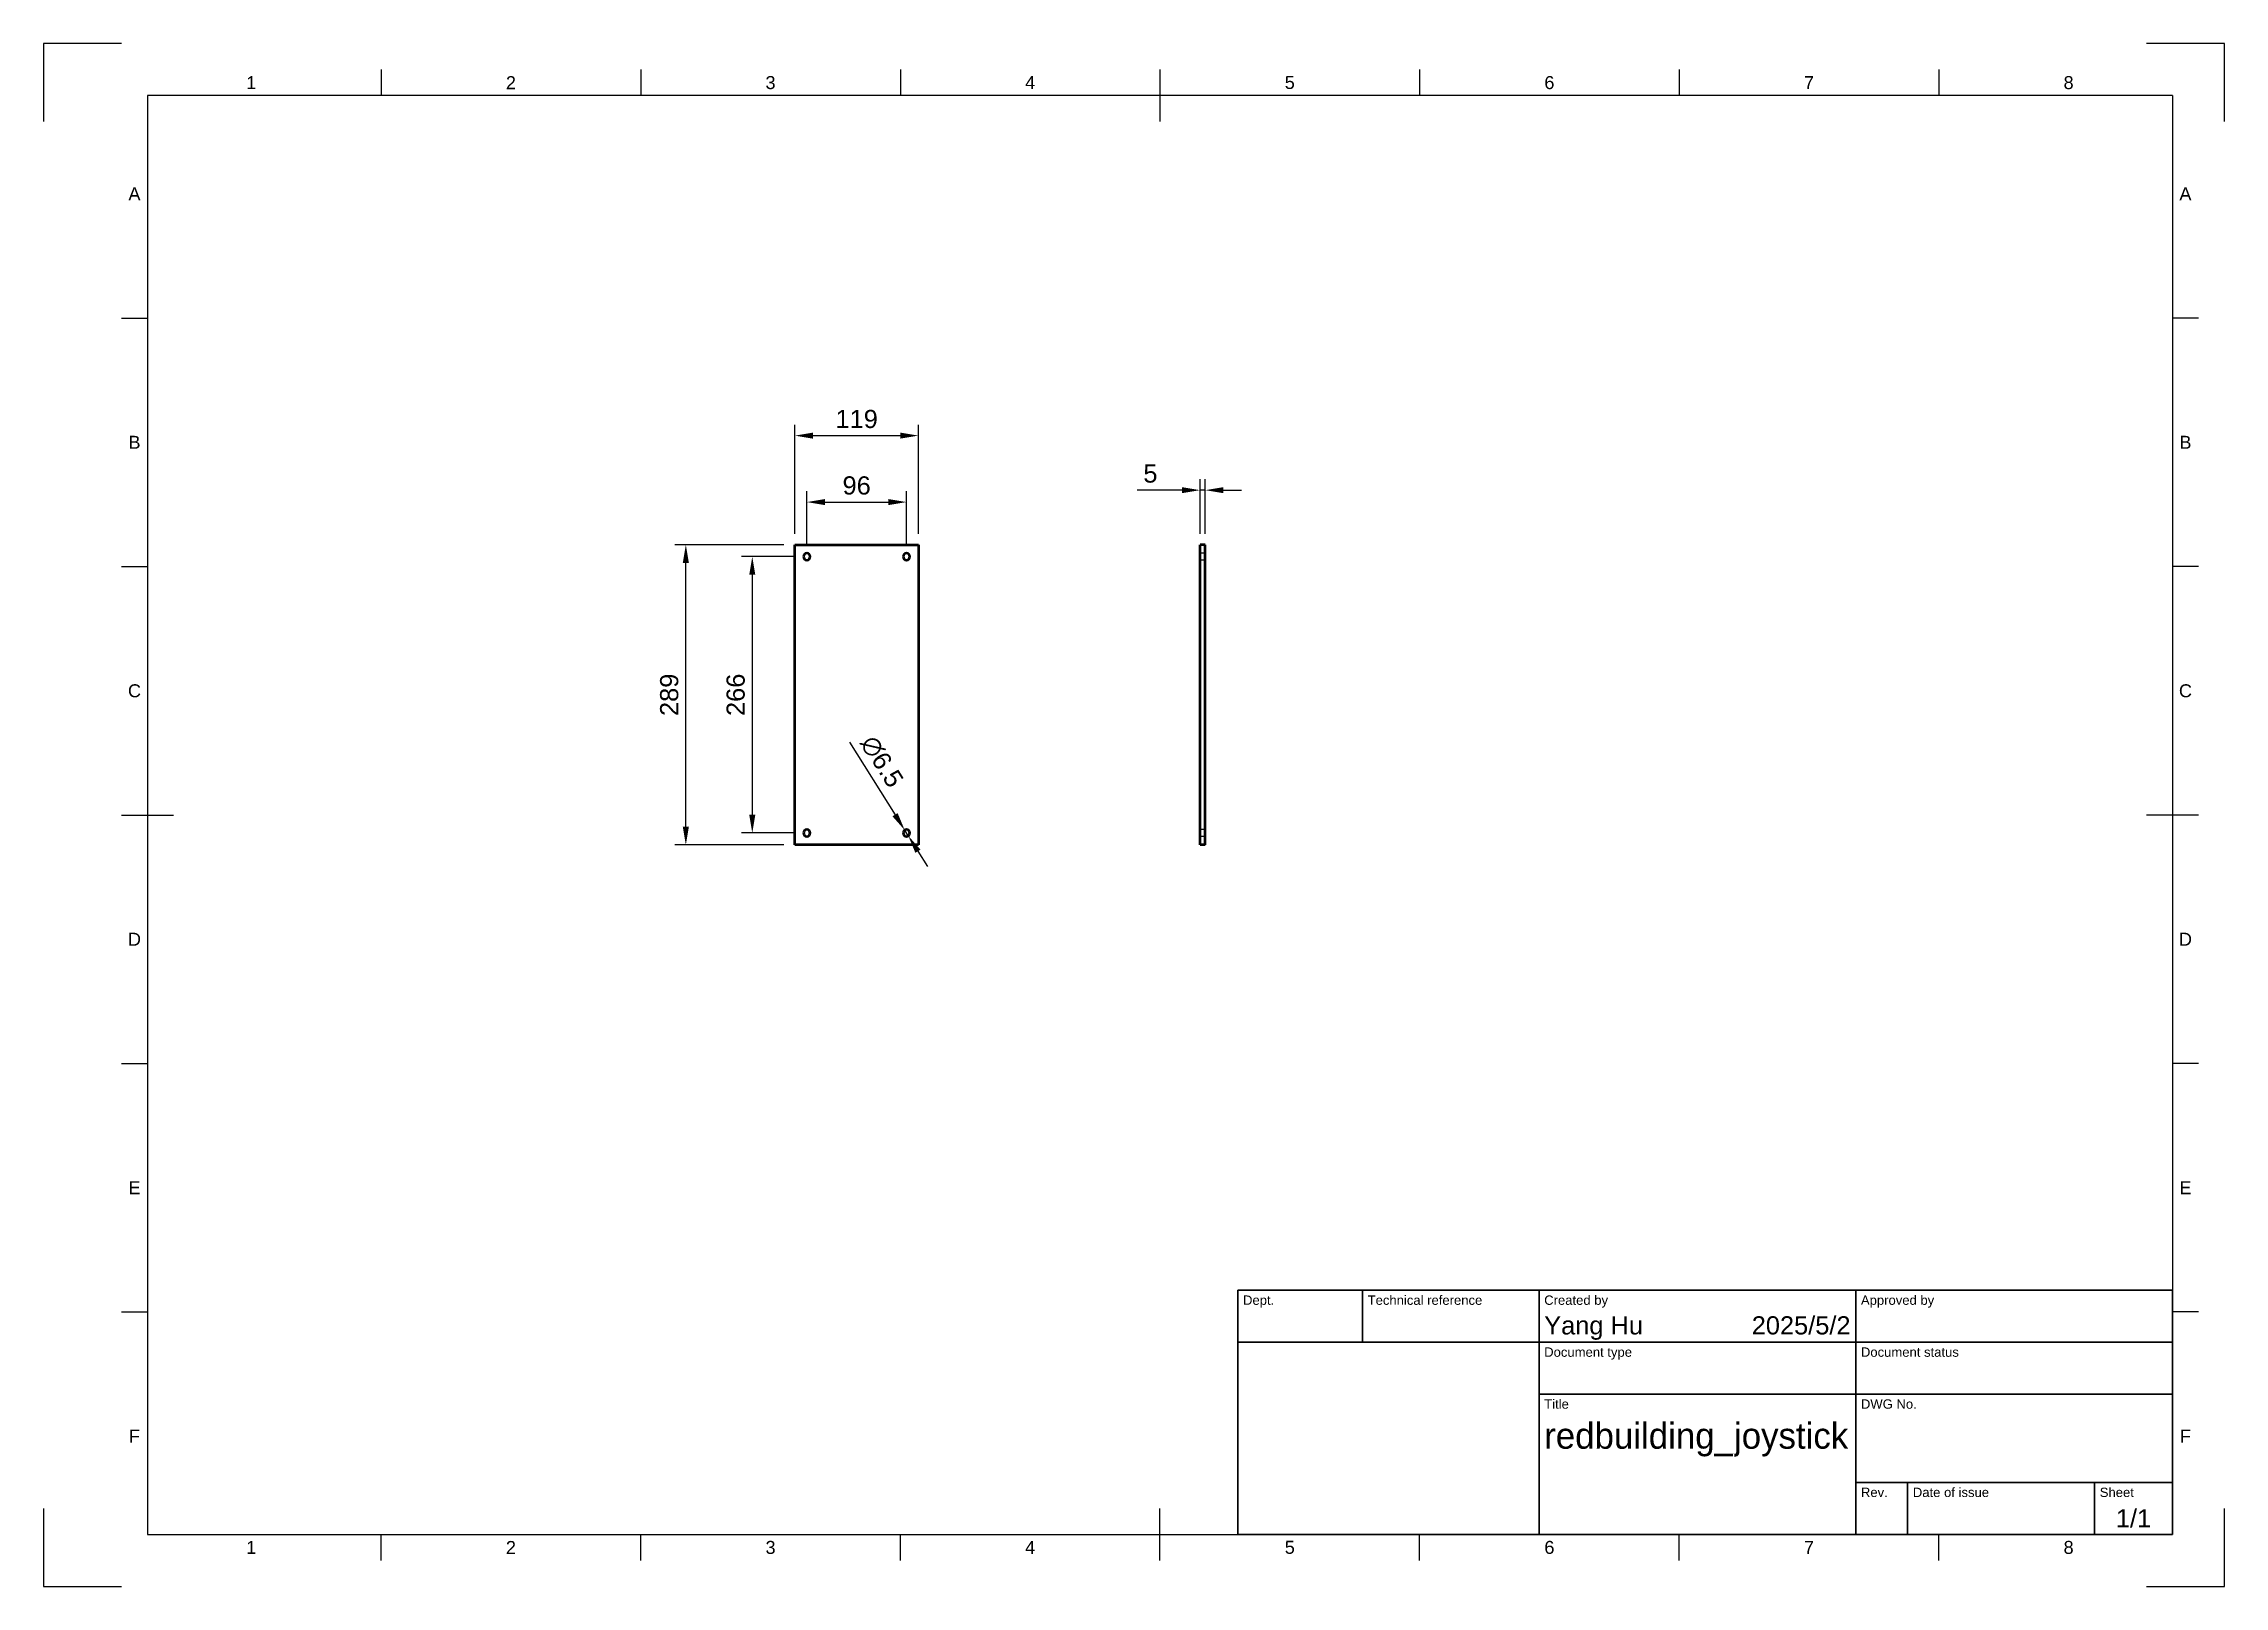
# Model space of a CAD drawing. Header units: millimetres. Extents: x 0 to 420, y 0 to 297.
import ezdxf
from ezdxf.enums import TextEntityAlignment as Align

# ---------------------------------------------------------------- set-up
doc = ezdxf.new("R2010")
doc.units = ezdxf.units.MM
doc.header["$LTSCALE"] = 0.75
doc.linetypes.add('HIDDEN2', pattern=[4.7625, 3.175, -1.5875])
for name, color, linetype, lineweight in [('BORDER', 7, 'Continuous', 25), ('FD_Dimensions', 7, 'Continuous', 25), ('Hidden', 7, 'HIDDEN2', 25), ('TITLEBLOCK', 7, 'Continuous', 35), ('Visible', 7, 'Continuous', 50)]:
    doc.layers.add(name, color=color, linetype=linetype, lineweight=lineweight)
doc.styles.add('FusionTitle', font='arial.ttf')
doc.styles.get("Standard").update_dxf_attribs({"font": 'arial.ttf'})
doc.dimstyles.new('Dim-ISO-25', dxfattribs={"dimtxt": 3.5, "dimasz": 3.5, "dimexe": 2.1, "dimexo": 2.1, "dimgap": 1.4, "dimtad": 1, "dimzin": 12, "dimdsep": 46, "dimtxsty": 'Standard', "dimcen": 0, "dimazin": 3, "dimtp": 0.1, "dimtm": 0.1, "dimtfac": 0.714286, "dimtmove": 0, "dimatfit": 3, "dimfxl": 1, "dimtzin": 12, "dimarcsym": 0})

# ---------------------------------------------------------------- blocks, each defined once
blk = doc.blocks.new('ISO_A3_SHEET')
at = {"layer": 'BORDER'}
for p, q in [((65, 292), (65, 287)), ((115, 292), (115, 287)), ((165, 292), (165, 287)), ((215, 292), (215, 282)), ((265, 292), (265, 287)), ((315, 292), (315, 287)), ((365, 292), (365, 287)), ((410, 287), (20, 287)), ((20, 287), (20, 10)), ((410, 287), (410, 10)), ((15, 244.16666), (20, 244.16666)), ((415, 244.16666), (410, 244.16666)), ((15, 196.33333), (20, 196.33333)), ((415, 196.33333), (410, 196.33333)), ((15, 148.5), (25, 148.5)), ((415, 148.5), (405, 148.5)), ((15, 100.66667), (20, 100.66667)), ((415, 100.66667), (410, 100.66667)), ((15, 52.83334), (20, 52.83334)), ((415, 52.83334), (410, 52.83334)), ((215, 5), (215, 15)), ((20, 10), (410, 10)), ((65, 5), (65, 10)), ((115, 5), (115, 10)), ((165, 5), (165, 10)), ((265, 5), (265, 10)), ((315, 5), (315, 10)), ((365, 5), (365, 10))]:
    blk.add_line(p, q, dxfattribs=at)
at = {"layer": 'Defpoints'}
for p, q in [((15, 297), (0, 297)), ((0, 297), (0, 282)), ((420, 297), (405, 297)), ((420, 282), (420, 297)), ((0, 15), (0, 0)), ((420, 0), (420, 15)), ((0, 0), (15, 0)), ((405, 0), (420, 0))]:
    blk.add_line(p, q, dxfattribs=at)
at = {"layer": 'BORDER', "style": 'FusionTitle'}
for s, p in [('1', (40, 289.5)), ('2', (90, 289.5)), ('3', (140, 289.5)), ('4', (190, 289.5)), ('5', (240, 289.5)), ('6', (290, 289.5)), ('7', (340, 289.5)), ('8', (390, 289.5)), ('A', (17.5, 268.08333)), ('A', (412.5, 268.08333)), ('B', (17.5, 220.25)), ('B', (412.5, 220.25)), ('C', (17.5, 172.41667)), ('C', (412.5, 172.41667)), ('D', (17.5, 124.58334)), ('D', (412.5, 124.58334)), ('E', (17.5, 76.75001)), ('E', (412.5, 76.75001)), ('F', (17.5, 28.91668)), ('F', (412.5, 28.91668)), ('1', (40, 7.5)), ('2', (90, 7.5)), ('3', (140, 7.5)), ('4', (190, 7.5)), ('5', (240, 7.5)), ('6', (290, 7.5)), ('7', (340, 7.5)), ('8', (390, 7.5))]:
    blk.add_text(s, height=2.5, dxfattribs=at).set_placement(p, align=Align.MIDDLE)
blk = doc.blocks.new('ISO_TITLEBLOCK')
at = {"layer": 'TITLEBLOCK'}
for p, q in [((0, 47), (-180, 47)), ((-180, 47), (-180, 0)), ((-156, 37), (-156, 47)), ((-122, 0), (-122, 47)), ((-61, 0), (-61, 47)), ((0, 0), (0, 47)), ((-180, 37), (0, 37)), ((-122, 27), (0, 27)), ((-61, 10), (0, 10)), ((-51, 0), (-51, 10)), ((-15, 0), (-15, 10)), ((-180, 0), (0, 0))]:
    blk.add_line(p, q, dxfattribs=at)
at = {"layer": 'TITLEBLOCK', "style": 'FusionTitle'}
for s, p in [('Dept.', (-179, 46)), ('Technical reference', (-155, 46)), ('Created by', (-121, 46)), ('Approved by', (-60, 46)), ('Document type', (-121, 36)), ('Document status', (-60, 36)), ('Title', (-121, 26)), ('DWG No.', (-60, 26)), ('Rev.', (-60, 9)), ('Date of issue', (-50, 9)), ('Sheet', (-14, 9))]:
    blk.add_text(s, height=1.8, dxfattribs=at).set_placement(p, align=Align.TOP_LEFT)
for tag, height, p in [('DEPT', 3.5, (-179, 42)), ('TECHNICAL_REFERENCE', 3.5, (-155, 42)), ('CREATED_BY', 3.5, (-121, 42)), ('APPROVED_BY', 3.5, (-60, 42)), ('DOCUMENT_TYPE', 3.5, (-121, 32)), ('DOCUMENT_STATUS', 3.5, (-60, 32)), ('TITLE_1', 5, (-121, 21.5)), ('TITLE_2', 5, (-121, 14)), ('TITLE_3', 5, (-121, 6.5)), ('DATE_OF_ISSUE', 3.5, (-50, 5))]:
    blk.add_attdef(tag, text='', height=height, dxfattribs=at).set_placement(p, align=Align.TOP_LEFT)
for tag, p in [('CREATED_DATE', (-62, 42)), ('APPROVED_DATE', (-0.99, 42))]:
    blk.add_attdef(tag, text='', height=3.5, dxfattribs=at).set_placement(p, align=Align.TOP_RIGHT)
for tag, height, p in [('DRAWING_NUMBER', 5, (-30.5, 19.75)), ('REV', 3.5, (-56, 4.85)), ('SHEET', 3.5, (-7.5, 4.85))]:
    blk.add_attdef(tag, text='', height=height, dxfattribs=at).set_placement(p, align=Align.TOP_CENTER)
blk = doc.blocks.new('*D11')
at = {"layer": 'Defpoints', "color": 0, "transparency": 16777216}
for p in [(166.186526, 208.736962), (146.986526, 198.236962), (166.186526, 198.236962)]:
    blk.add_point(p, dxfattribs=at)
at = {"layer": 'FD_Dimensions', "color": 0, "lineweight": -2, "transparency": 16777216}
for p, q in [((146.986526, 200.336962), (146.986526, 210.836962)), ((166.186526, 200.336962), (166.186526, 210.836962)), ((150.486526, 208.736962), (162.686526, 208.736962))]:
    blk.add_line(p, q, dxfattribs=at)
at = {"layer": 'FD_Dimensions', "color": 0, "transparency": 16777216}
for points in [[(150.486526, 209.320296), (150.486526, 208.153629), (146.986526, 208.736962)], [(162.686526, 209.320296), (162.686526, 208.153629), (166.186526, 208.736962)]]:
    blk.add_solid(points, dxfattribs=at)
at = {"layer": 'FD_Dimensions', "color": 0, "transparency": 16777216, "insert": (156.586526, 211.923968), "char_height": 3.5, "attachment_point": 5}
blk.add_mtext('96', dxfattribs=at)
blk = doc.blocks.new('*D12')
at = {"layer": 'Defpoints', "color": 0, "transparency": 16777216}
for p in [(168.486526, 221.536962), (144.686526, 200.536962), (168.486526, 200.536962)]:
    blk.add_point(p, dxfattribs=at)
at = {"layer": 'FD_Dimensions', "color": 0, "lineweight": -2, "transparency": 16777216}
for p, q in [((144.686526, 202.636962), (144.686526, 223.636962)), ((168.486526, 202.636962), (168.486526, 223.636962)), ((148.186526, 221.536962), (164.986526, 221.536962))]:
    blk.add_line(p, q, dxfattribs=at)
at = {"layer": 'FD_Dimensions', "color": 0, "transparency": 16777216}
for points in [[(148.186526, 222.120296), (148.186526, 220.953629), (144.686526, 221.536962)], [(164.986526, 222.120296), (164.986526, 220.953629), (168.486526, 221.536962)]]:
    blk.add_solid(points, dxfattribs=at)
at = {"layer": 'FD_Dimensions', "color": 0, "transparency": 16777216, "insert": (156.586526, 224.723968), "char_height": 3.5, "attachment_point": 5}
blk.add_mtext('119', dxfattribs=at)
blk = doc.blocks.new('*D13')
at = {"layer": 'Defpoints', "color": 0, "transparency": 16777216}
for p in [(146.986526, 198.236962), (136.486526, 145.036962), (146.986526, 145.036962)]:
    blk.add_point(p, dxfattribs=at)
at = {"layer": 'FD_Dimensions', "color": 0, "lineweight": -2, "transparency": 16777216}
for p, q in [((144.886526, 198.236962), (134.386526, 198.236962)), ((136.486526, 194.736962), (136.486526, 148.536962)), ((144.886526, 145.036962), (134.386526, 145.036962))]:
    blk.add_line(p, q, dxfattribs=at)
at = {"layer": 'FD_Dimensions', "color": 0, "transparency": 16777216}
for points in [[(135.903193, 194.736962), (137.069859, 194.736962), (136.486526, 198.236962)], [(135.903193, 148.536962), (137.069859, 148.536962), (136.486526, 145.036962)]]:
    blk.add_solid(points, dxfattribs=at)
at = {"layer": 'FD_Dimensions', "color": 0, "transparency": 16777216, "insert": (133.299521, 171.636962), "char_height": 3.5, "attachment_point": 5, "rotation": 90}
blk.add_mtext('266', dxfattribs=at)
blk = doc.blocks.new('*D14')
at = {"layer": 'Defpoints', "color": 0, "transparency": 16777216}
for p in [(123.686526, 200.536962), (144.686526, 200.536962), (144.686526, 142.736962)]:
    blk.add_point(p, dxfattribs=at)
at = {"layer": 'FD_Dimensions', "color": 0, "lineweight": -2, "transparency": 16777216}
for p, q in [((142.586526, 200.536962), (121.586526, 200.536962)), ((123.686526, 146.236962), (123.686526, 197.036962)), ((142.586526, 142.736962), (121.586526, 142.736962))]:
    blk.add_line(p, q, dxfattribs=at)
at = {"layer": 'FD_Dimensions', "color": 0, "transparency": 16777216}
for points in [[(123.103193, 197.036962), (124.269859, 197.036962), (123.686526, 200.536962)], [(123.103193, 146.236962), (124.269859, 146.236962), (123.686526, 142.736962)]]:
    blk.add_solid(points, dxfattribs=at)
at = {"layer": 'FD_Dimensions', "color": 0, "transparency": 16777216, "insert": (120.499521, 171.636962), "char_height": 3.5, "attachment_point": 5, "rotation": 90}
blk.add_mtext('289', dxfattribs=at)
blk = doc.blocks.new('*D15')
at = {"layer": 'Defpoints', "color": 0, "transparency": 16777216}
for p in [(165.841051, 145.58755), (166.532001, 144.486374)]:
    blk.add_point(p, dxfattribs=at)
at = {"layer": 'FD_Dimensions', "color": 0, "lineweight": -2, "transparency": 16777216}
for p, q in [((155.207689, 162.534096), (163.980803, 148.552255)), ((166.532001, 144.486374), (165.841051, 145.58755)), ((168.392249, 141.521669), (170.252497, 138.556964))]:
    blk.add_line(p, q, dxfattribs=at)
at = {"layer": 'FD_Dimensions', "color": 0, "transparency": 16777216}
for points in [[(164.47492, 148.862297), (163.486685, 148.242214), (165.841051, 145.58755)], [(168.886367, 141.831711), (167.898131, 141.211628), (166.532001, 144.486374)]]:
    blk.add_solid(points, dxfattribs=at)
at = {"layer": 'FD_Dimensions', "color": 0, "transparency": 16777216, "insert": (161.446617, 158.771446), "char_height": 3.5, "attachment_point": 5, "rotation": 302.10683835}
blk.add_mtext('∅6.5', dxfattribs=at)
blk = doc.blocks.new('*D16')
at = {"layer": 'Defpoints', "color": 0, "transparency": 16777216}
for p in [(222.726593, 211.036962), (222.726593, 200.536962), (223.726593, 200.536962)]:
    blk.add_point(p, dxfattribs=at)
at = {"layer": 'FD_Dimensions', "color": 0, "lineweight": -2, "transparency": 16777216}
for p, q in [((219.226593, 211.036962), (210.605993, 211.036962)), ((222.726593, 202.636962), (222.726593, 213.136962)), ((223.726593, 211.036962), (222.726593, 211.036962)), ((223.726593, 202.636962), (223.726593, 213.136962)), ((227.226593, 211.036962), (230.726593, 211.036962))]:
    blk.add_line(p, q, dxfattribs=at)
at = {"layer": 'FD_Dimensions', "color": 0, "transparency": 16777216}
for points in [[(219.226593, 211.620296), (219.226593, 210.453629), (222.726593, 211.036962)], [(227.226593, 211.620296), (227.226593, 210.453629), (223.726593, 211.036962)]]:
    blk.add_solid(points, dxfattribs=at)
at = {"layer": 'FD_Dimensions', "color": 0, "transparency": 16777216, "insert": (213.166293, 214.216805), "char_height": 3.5, "attachment_point": 5}
blk.add_mtext('5', dxfattribs=at)

msp = doc.modelspace()

# ---------------------------------------------------------------- linework, layer by layer
at = {"layer": 'Hidden', "extrusion": (-1e-16, -1, 0)}
for p, q in [((223.726593, 198.886962), (222.726593, 198.886962)), ((223.726593, 197.586962), (222.726593, 197.586962)), ((223.726593, 145.686962), (222.726593, 145.686962)), ((223.726593, 144.386962), (222.726593, 144.386962))]:
    msp.add_line(p, q, dxfattribs=at)
at = {"layer": 'Visible', "extrusion": (-1e-16, -1, 0)}
for p, q in [((144.686526, 142.736962), (144.686526, 200.536962)), ((144.686526, 200.536962), (168.486526, 200.536962)), ((168.486526, 200.536962), (168.486526, 142.736962)), ((223.726593, 200.536962), (222.726593, 200.536962)), ((222.726593, 142.736962), (222.726593, 200.536962)), ((223.726593, 142.736962), (223.726593, 200.536962)), ((168.486526, 142.736962), (144.686526, 142.736962)), ((223.726593, 142.736962), (222.726593, 142.736962))]:
    msp.add_line(p, q, dxfattribs=at)
at = {"layer": 'Visible', "extrusion": (0, 0, -1)}
for centre in [(-146.986526, 198.236962), (-166.186526, 198.236962), (-146.986526, 145.036962), (-166.186526, 145.036962)]:
    msp.add_circle(centre, 0.65, dxfattribs=at)

# ---------------------------------------------------------------- block references
at = {"layer": 'BORDER'}
msp.add_blockref('ISO_A3_SHEET', (0, 0), dxfattribs=at)
at = {"layer": 'TITLEBLOCK'}
ref = msp.add_blockref('ISO_TITLEBLOCK', (410, 10), dxfattribs=at)
ref.add_attrib('CREATED_DATE', '2025/5/2', dxfattribs={"height": 3.5, "style": 'FusionTitle'}).set_placement((348, 52), align=Align.TOP_RIGHT)
ref.add_attrib('SHEET', '1/1', dxfattribs={"height": 3.5, "style": 'FusionTitle'}).set_placement((402.5, 14.85), align=Align.TOP_CENTER)
ref.add_attrib('TITLE_1', 'redbuilding_joystick', dxfattribs={"height": 5, "style": 'FusionTitle', "width": 0.960568}).set_placement((289, 31.5), align=Align.TOP_LEFT)
ref.add_attrib('CREATED_BY', 'Yang Hu', dxfattribs={"height": 3.5, "style": 'FusionTitle'}).set_placement((289, 52), align=Align.TOP_LEFT)

# ---------------------------------------------------------------- dimensions: what is measured, and where the dimension line sits
at = {"layer": 'FD_Dimensions'}
for p1, p2, distance, picture, middle in [((144.686526, 200.536962), (168.486526, 200.536962), 21, '*D12', (156.586526, 224.723968)), ((146.986526, 198.236962), (166.186526, 198.236962), 10.5, '*D11', (156.586526, 211.923968)), ((223.726593, 200.536962), (222.726593, 200.536962), -10.5, '*D16', (213.166293, 214.216805)), ((144.686526, 142.736962), (144.686526, 200.536962), 21, '*D14', (120.499521, 171.636962)), ((146.986526, 198.236962), (146.986526, 145.036962), -10.5, '*D13', (133.299521, 171.636962))]:
    dim = msp.add_aligned_dim(p1=p1, p2=p2, distance=distance, dimstyle='Dim-ISO-25', override={"dimlfac": 5, "dimclrd": 0, "dimclre": 0}, dxfattribs=at)
    dim.commit()
    dim.dimension.update_dxf_attribs({"geometry": picture, "text_midpoint": middle})
dim = msp.add_diameter_dim_2p(p1=(166.532001, 144.486374), p2=(165.841051, 145.58755), dimstyle='Dim-ISO-25', override={"dimlfac": 5, "dimclrd": 0, "dimclre": 0}, dxfattribs=at)
dim.commit()
dim.dimension.update_dxf_attribs({"geometry": '*D15', "text_midpoint": (158.664122, 157.025528), "dimtype": 163})

doc.saveas('drawing.dxf')
